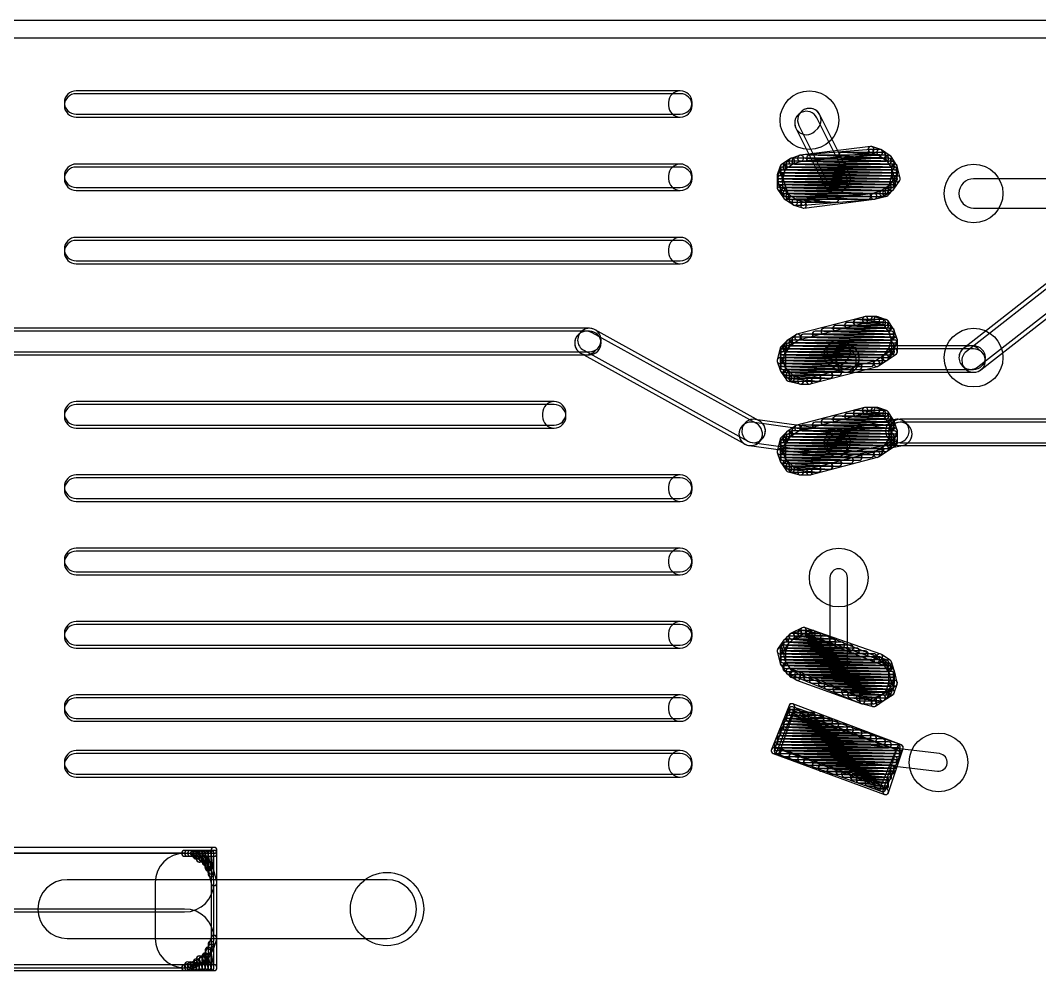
# Model space of a CAD drawing. Extents: x 2.7 to 76.1, y 3.1 to 47.6.
# Drawn here: x 54.76 to 63.59, y 29.2 to 37.43 of the extents above; entities that cross this region are included whole.
import ezdxf

# ---------------------------------------------------------------- set-up
doc = ezdxf.new("R2010")
doc.units = 0

msp = doc.modelspace()

# ---------------------------------------------------------------- linework, layer by layer
for points in [[(64.2874, 37.4301), (24.13, 37.4301, 1), (24.13, 37.27765), (64.2874, 37.27765, 1)], [(60.4774, 36.8205), (55.245, 36.8205, 1), (55.245, 36.61725), (60.4774, 36.61725, 1)], [(60.579025, 36.693475), (60.579025, 36.718875, 1), (60.375775, 36.718875), (60.375775, 36.693475, 1)], [(55.245, 36.59185), (60.4774, 36.59185, 1), (60.4774, 36.7951), (55.245, 36.7951, 1)], [(61.4787, 36.495625), (61.7327, 35.987625, 1), (61.914495, 36.07852), (61.660495, 36.58652, 1)], [(61.52314, 36.63833), (61.49774, 36.61293, 1), (61.641455, 36.469215), (61.666855, 36.494615, 1)], [(61.939895, 36.10392), (61.685895, 36.61192, 1), (61.5041, 36.521025), (61.7581, 36.013025, 1)], [(62.126285, 36.31241), (61.516685, 36.26161, 1), (61.52091, 36.210935), (62.13051, 36.261735, 1)], [(62.125245, 36.3377), (61.515645, 36.2615, 1), (61.52195, 36.211045), (62.13155, 36.287245, 1)], [(62.25709, 36.26164), (61.87609, 36.28704, 1), (61.872705, 36.236305), (62.253705, 36.210905, 1)], [(61.8744, 36.23625), (62.23, 36.23625, 1), (62.23, 36.2871), (61.8744, 36.2871, 1)], [(62.21264, 36.311195), (62.13644, 36.336595, 1), (62.120355, 36.28835), (62.196555, 36.26295, 1)], [(62.2046, 36.3125), (62.1284, 36.3125, 1), (62.1284, 36.26165), (62.2046, 36.26165, 1)], [(62.2949, 36.257425), (62.2187, 36.308225, 1), (62.190495, 36.26592), (62.266695, 36.21512, 1)], [(62.2949, 36.257425), (62.2187, 36.308225, 1), (62.190495, 36.26592), (62.266695, 36.21512, 1)], [(61.428495, 36.232025), (61.352295, 36.181225, 1), (61.3805, 36.13892), (61.4567, 36.18972, 1)], [(61.428495, 36.232025), (61.352295, 36.181225, 1), (61.3805, 36.13892), (61.4567, 36.18972, 1)], [(61.4172, 36.16005), (62.3062, 36.16005, 1), (62.3062, 36.2109), (61.4172, 36.2109, 1)], [(62.306925, 36.185485), (61.417925, 36.210885, 1), (61.41647, 36.16006), (62.30547, 36.13466, 1)], [(61.510755, 36.260395), (61.434555, 36.234995, 1), (61.45064, 36.18675), (61.52684, 36.21215, 1)], [(61.510755, 36.260395), (61.434555, 36.234995, 1), (61.45064, 36.18675), (61.52684, 36.21215, 1)], [(62.30697, 36.210885), (61.46877, 36.236285, 1), (61.467225, 36.18546), (62.305425, 36.16006, 1)], [(61.468, 36.18545), (62.2808, 36.18545, 1), (62.2808, 36.2363), (61.468, 36.2363, 1)], [(62.28174, 36.23628), (61.59594, 36.26168, 1), (61.594055, 36.210865), (62.279855, 36.185465, 1)], [(61.595, 36.21085), (62.2554, 36.21085, 1), (62.2554, 36.2617), (61.595, 36.2617, 1)], [(62.35275, 36.174175), (62.30195, 36.250375, 1), (62.259645, 36.22217), (62.310445, 36.14597, 1)], [(62.35275, 36.174175), (62.30195, 36.250375, 1), (62.259645, 36.22217), (62.310445, 36.14597, 1)], [(60.4774, 36.1855), (55.245, 36.1855, 1), (55.245, 35.98225), (60.4774, 35.98225, 1)], [(55.245, 35.95685), (60.4774, 35.95685, 1), (60.4774, 36.1601), (55.245, 36.1601, 1)], [(60.579025, 36.058475), (60.579025, 36.083875, 1), (60.375775, 36.083875), (60.375775, 36.058475, 1)], [(61.342275, 36.168115), (61.316875, 36.091915, 1), (61.36512, 36.07583), (61.39052, 36.15203, 1)], [(61.34173, 36.16624), (61.31633, 36.06464, 1), (61.365665, 36.052305), (61.391065, 36.153905, 1)], [(62.33225, 36.08389), (61.34165, 36.10929, 1), (61.340345, 36.058455), (62.330945, 36.033055, 1)], [(61.341, 36.05845), (62.3316, 36.05845, 1), (62.3316, 36.1093), (61.341, 36.1093, 1)], [(61.315575, 36.083875), (61.315575, 35.982275, 1), (61.366425, 35.982275), (61.366425, 36.083875, 1)], [(62.332265, 36.13469), (61.367065, 36.16009, 1), (61.36573, 36.109255), (62.33093, 36.083855, 1)], [(62.332265, 36.10929), (61.367065, 36.13469, 1), (61.36573, 36.083855), (62.33093, 36.058455, 1)], [(61.3664, 36.10925), (62.3316, 36.10925, 1), (62.3316, 36.1601), (61.3664, 36.1601, 1)], [(61.3664, 36.08385), (62.3316, 36.08385, 1), (62.3316, 36.1347), (61.3664, 36.1347, 1)], [(62.3316, 36.1347), (61.3664, 36.1347, 1), (61.3664, 36.08385), (62.3316, 36.08385, 1)], [(61.3664, 36.08385), (62.3316, 36.08385, 1), (62.3316, 36.1347), (61.3664, 36.1347, 1)], [(62.332285, 36.16009), (61.392485, 36.18549, 1), (61.39111, 36.134655), (62.33091, 36.109255, 1)], [(61.3918, 36.13465), (62.3062, 36.13465, 1), (62.3062, 36.1855), (61.3918, 36.1855, 1)], [(62.330865, 35.976105), (62.356265, 36.077705, 1), (62.30693, 36.09004), (62.28153, 35.98844, 1)], [(62.381665, 36.06464), (62.356265, 36.16624, 1), (62.30693, 36.153905), (62.33233, 36.052305, 1)], [(62.357025, 36.083875), (62.357025, 36.160075, 1), (62.306175, 36.160075), (62.306175, 36.083875, 1)], [(61.316875, 36.05043), (61.342275, 35.97423, 1), (61.39052, 35.990315), (61.36512, 36.066515, 1)], [(62.306865, 36.05849), (61.341665, 36.08389, 1), (61.34033, 36.033055), (62.30553, 36.007655, 1)], [(62.306865, 36.03309), (61.341665, 36.05849, 1), (61.34033, 36.007655), (62.30553, 35.982255, 1)], [(62.281485, 36.00769), (61.341685, 36.03309, 1), (61.34031, 35.982255), (62.28011, 35.956855, 1)], [(61.341, 36.03305), (62.3316, 36.03305, 1), (62.3316, 36.0839), (61.341, 36.0839, 1)], [(61.341, 36.00765), (62.3062, 36.00765, 1), (62.3062, 36.0585), (61.341, 36.0585, 1)], [(61.341, 35.98225), (62.3062, 35.98225, 1), (62.3062, 36.0331), (61.341, 36.0331, 1)], [(62.32735, 35.96817), (62.37815, 36.04437, 1), (62.335845, 36.072575), (62.285045, 35.996375, 1)], [(63.0174, 35.80445), (65.7352, 35.80445, 1), (65.7352, 36.0585), (63.0174, 36.0585, 1)], [(61.319845, 35.96817), (61.370645, 35.89197, 1), (61.41295, 35.920175), (61.36215, 35.996375, 1)], [(61.342275, 35.97423), (61.367675, 35.89803, 1), (61.41592, 35.914115), (61.39052, 35.990315, 1)], [(62.230745, 35.956885), (61.367145, 35.982285, 1), (61.36565, 35.93146), (62.22925, 35.90606, 1)], [(61.3664, 35.95685), (62.2808, 35.95685, 1), (62.2808, 36.0077), (61.3664, 36.0077, 1)], [(62.256125, 35.982285), (61.367125, 36.007685, 1), (61.36567, 35.95686), (62.25467, 35.93146, 1)], [(61.3664, 35.93145), (62.2554, 35.93145, 1), (62.2554, 35.9823), (61.3664, 35.9823, 1)], [(62.103905, 35.93148), (61.392705, 35.95688, 1), (61.39089, 35.906065), (62.10209, 35.880665, 1)], [(61.3918, 35.90605), (62.23, 35.90605, 1), (62.23, 35.9569), (61.3918, 35.9569, 1)], [(61.377695, 35.88492), (61.453895, 35.83412, 1), (61.4821, 35.876425), (61.4059, 35.927225, 1)], [(61.377695, 35.88492), (61.453895, 35.83412, 1), (61.4821, 35.876425), (61.4059, 35.927225, 1)], [(61.825185, 35.90605), (61.418785, 35.93145, 1), (61.41561, 35.880695), (61.82201, 35.855295, 1)], [(61.4172, 35.88065), (62.103, 35.88065, 1), (62.103, 35.9315), (61.4172, 35.9315, 1)], [(61.54631, 35.829935), (62.15591, 35.880735, 1), (62.151685, 35.93141), (61.542085, 35.88061, 1)], [(61.54735, 35.804645), (62.15695, 35.880845, 1), (62.150645, 35.9313), (61.541045, 35.8551, 1)], [(62.16184, 35.88195), (62.23804, 35.90735, 1), (62.221955, 35.955595), (62.145755, 35.930195, 1)], [(62.159965, 35.881405), (62.261565, 35.906805, 1), (62.24923, 35.95614), (62.14763, 35.93074, 1)], [(62.2441, 35.91032), (62.3203, 35.96112, 1), (62.292095, 36.003425), (62.215895, 35.952625, 1)], [(62.273375, 35.913495), (62.324175, 35.964295, 1), (62.28822, 36.00025), (62.23742, 35.94945, 1)], [(61.4426, 35.85525), (61.8236, 35.85525, 1), (61.8236, 35.9061), (61.4426, 35.9061, 1)], [(61.459955, 35.83115), (61.536155, 35.80575, 1), (61.55224, 35.853995), (61.47604, 35.879395, 1)], [(61.468, 35.82985), (61.5442, 35.82985, 1), (61.5442, 35.8807), (61.468, 35.8807, 1)], [(60.4774, 35.5505), (55.245, 35.5505, 1), (55.245, 35.34725), (60.4774, 35.34725, 1)], [(55.245, 35.32185), (60.4774, 35.32185, 1), (60.4774, 35.5251), (55.245, 35.5251, 1)], [(60.579025, 35.423475), (60.579025, 35.448875, 1), (60.375775, 35.448875), (60.375775, 35.423475, 1)], [(63.742235, 35.224155), (62.929435, 34.589155, 1), (63.05456, 34.42899), (63.86736, 35.06399, 1)], [(63.07996, 34.40359), (63.89276, 35.03859, 1), (63.767635, 35.198755), (62.954835, 34.563755, 1)], [(62.07118, 34.863875), (61.48698, 34.711475, 1), (61.499815, 34.66227), (62.084015, 34.81467, 1)], [(62.07118, 34.863875), (61.48698, 34.711475, 1), (61.499815, 34.66227), (62.084015, 34.81467, 1)], [(62.1792, 34.8647), (62.0776, 34.8647, 1), (62.0776, 34.81385), (62.1792, 34.81385, 1)], [(62.1792, 34.8647), (62.0776, 34.8647, 1), (62.0776, 34.81385), (62.1792, 34.81385, 1)], [(62.23804, 34.837995), (62.16184, 34.863395, 1), (62.145755, 34.81515), (62.221955, 34.78975, 1)], [(62.1538, 34.81385), (62.1792, 34.81385, 1), (62.1792, 34.8647), (62.1538, 34.8647, 1)], [(62.26344, 34.837995), (62.18724, 34.863395, 1), (62.171155, 34.81515), (62.247355, 34.78975, 1)], [(62.26344, 34.837995), (62.18724, 34.863395, 1), (62.171155, 34.81515), (62.247355, 34.78975, 1)], [(61.8236, 34.73765), (62.2808, 34.73765, 1), (62.2808, 34.7885), (61.8236, 34.7885, 1)], [(62.307535, 34.76306), (61.824935, 34.78846, 1), (61.82226, 34.737685), (62.30486, 34.712285, 1)], [(62.28261, 34.788435), (61.92701, 34.813835, 1), (61.923385, 34.76311), (62.278985, 34.73771, 1)], [(61.9252, 34.76305), (62.2554, 34.76305, 1), (62.2554, 34.8139), (61.9252, 34.8139, 1)], [(62.257925, 34.81377), (62.003925, 34.83917, 1), (61.99887, 34.788575), (62.25287, 34.763175, 1)], [(62.0014, 34.78845), (62.23, 34.78845, 1), (62.23, 34.8393), (62.0014, 34.8393, 1)], [(62.32735, 34.751775), (62.27655, 34.827975, 1), (62.234245, 34.79977), (62.285045, 34.72357, 1)], [(62.32735, 34.751775), (62.27655, 34.827975, 1), (62.234245, 34.79977), (62.285045, 34.72357, 1)], [(59.69, 34.7631), (53.6702, 34.7631, 1), (53.6702, 34.55985), (59.69, 34.55985, 1)], [(53.6702, 34.53445), (59.69, 34.53445, 1), (59.69, 34.7377), (53.6702, 34.7377, 1)], [(59.61538, 34.54716), (61.03778, 33.75976, 1), (61.136215, 33.937585), (59.713815, 34.724985, 1)], [(59.61814, 34.73333), (59.59274, 34.70793, 1), (59.736455, 34.564215), (59.761855, 34.589615, 1)], [(61.161615, 33.962985), (59.739215, 34.750385, 1), (59.64078, 34.57256), (61.06318, 33.78516, 1)], [(61.479295, 34.708025), (61.403095, 34.657225, 1), (61.4313, 34.61492), (61.5075, 34.66572, 1)], [(61.479295, 34.708025), (61.403095, 34.657225, 1), (61.4313, 34.61492), (61.5075, 34.66572, 1)], [(62.332415, 34.686885), (61.545015, 34.712285, 1), (61.54338, 34.66146), (62.33078, 34.63606, 1)], [(61.5442, 34.66145), (62.3062, 34.66145, 1), (62.3062, 34.7123), (61.5442, 34.7123, 1)], [(62.307175, 34.71228), (61.646775, 34.73768, 1), (61.64482, 34.686865), (62.30522, 34.661465, 1)], [(61.6458, 34.68685), (62.3062, 34.68685, 1), (62.3062, 34.7377), (61.6458, 34.7377, 1)], [(62.3073, 34.737675), (61.7231, 34.763075, 1), (61.720895, 34.71227), (62.305095, 34.68687, 1)], [(61.722, 34.71225), (62.3062, 34.71225, 1), (62.3062, 34.7631), (61.722, 34.7631, 1)], [(62.35572, 34.669515), (62.33032, 34.745715, 1), (62.282075, 34.72963), (62.307475, 34.65343, 1)], [(62.35572, 34.669515), (62.33032, 34.745715, 1), (62.282075, 34.72963), (62.307475, 34.65343, 1)], [(61.34173, 34.59144), (61.31633, 34.48984, 1), (61.365665, 34.477505), (61.391065, 34.579105, 1)], [(61.39922, 34.65405), (61.34842, 34.60325, 1), (61.384375, 34.567295), (61.435175, 34.618095, 1)], [(61.396045, 34.650175), (61.345245, 34.573975, 1), (61.38755, 34.54577), (61.43835, 34.62197, 1)], [(62.306905, 34.58529), (61.392505, 34.61069, 1), (61.39109, 34.559855), (62.30549, 34.534455, 1)], [(61.3918, 34.55985), (62.3062, 34.55985, 1), (62.3062, 34.6107), (61.3918, 34.6107, 1)], [(61.4172, 34.58525), (62.3062, 34.58525, 1), (62.3062, 34.6361), (61.4172, 34.6361, 1)], [(62.306925, 34.610685), (61.417925, 34.636085, 1), (61.41647, 34.58526), (62.30547, 34.55986, 1)], [(62.306945, 34.636085), (61.443345, 34.661485, 1), (61.44185, 34.61066), (62.30545, 34.58526, 1)], [(61.4426, 34.61065), (62.3316, 34.61065, 1), (62.3316, 34.6615), (61.4426, 34.6615, 1)], [(62.332345, 34.661485), (61.468745, 34.686885, 1), (61.46725, 34.63606), (62.33085, 34.61066, 1)], [(61.468, 34.63605), (62.3316, 34.63605, 1), (62.3316, 34.6869), (61.468, 34.6869, 1)], [(61.767225, 34.449915), (61.843425, 34.399115, 1), (61.95617, 34.56823), (61.87997, 34.61903, 1)], [(61.77714, 34.63173), (61.75174, 34.60633, 1), (61.895455, 34.462615), (61.920855, 34.488015, 1)], [(61.98157, 34.59363), (61.90537, 34.64443, 1), (61.792625, 34.475315), (61.868825, 34.424515, 1)], [(63.0174, 34.6107), (61.9252, 34.6107, 1), (61.9252, 34.40745), (63.0174, 34.40745, 1)], [(61.823575, 34.509075), (61.823575, 34.483675, 1), (62.026825, 34.483675), (62.026825, 34.509075, 1)], [(62.27655, 34.49497), (62.32735, 34.57117, 1), (62.285045, 34.599375), (62.234245, 34.523175, 1)], [(62.33032, 34.57723), (62.35572, 34.65343, 1), (62.307475, 34.669515), (62.282075, 34.593315, 1)], [(62.357025, 34.559875), (62.357025, 34.661475, 1), (62.306175, 34.661475), (62.306175, 34.559875, 1)], [(62.92014, 34.437215), (62.94554, 34.411815, 1), (63.089255, 34.55553), (63.063855, 34.58093, 1)], [(62.281505, 34.55989), (61.367105, 34.58529, 1), (61.36569, 34.534455), (62.28009, 34.509055, 1)], [(62.20537, 34.509085), (61.36717, 34.534485, 1), (61.365625, 34.48366), (62.203825, 34.45826, 1)], [(61.3664, 34.53445), (62.2808, 34.53445, 1), (62.2808, 34.5853), (61.3664, 34.5853, 1)], [(62.2808, 34.5853), (61.3664, 34.5853, 1), (61.3664, 34.53445), (62.2808, 34.53445, 1)], [(61.3664, 34.53445), (62.3062, 34.53445, 1), (62.3062, 34.5853), (61.3664, 34.5853, 1)], [(61.340975, 34.559875), (61.340975, 34.483675, 1), (61.391825, 34.483675), (61.391825, 34.559875, 1)], [(61.3664, 34.50905), (62.2808, 34.50905, 1), (62.2808, 34.5599), (61.3664, 34.5599, 1)], [(62.256125, 34.534485), (61.367125, 34.559885, 1), (61.36567, 34.50906), (62.25467, 34.48366, 1)], [(61.3664, 34.48365), (62.2554, 34.48365, 1), (62.2554, 34.5345), (61.3664, 34.5345, 1)], [(61.9252, 34.38205), (63.0174, 34.38205, 1), (63.0174, 34.5853), (61.9252, 34.5853, 1)], [(62.1933, 34.43712), (62.2695, 34.48792, 1), (62.241295, 34.530225), (62.165095, 34.479425, 1)], [(62.1933, 34.43712), (62.2695, 34.48792, 1), (62.241295, 34.530225), (62.165095, 34.479425, 1)], [(62.2695, 34.48792), (62.3457, 34.53872, 1), (62.317495, 34.581025), (62.241295, 34.530225, 1)], [(61.316875, 34.47563), (61.342275, 34.39943, 1), (61.39052, 34.415515), (61.36512, 34.491715, 1)], [(62.129245, 34.483685), (61.367245, 34.509085, 1), (61.36555, 34.45826), (62.12755, 34.43286, 1)], [(62.027775, 34.45828), (61.367375, 34.48368, 1), (61.36542, 34.432865), (62.02582, 34.407465, 1)], [(61.9517, 34.432875), (61.3675, 34.458275, 1), (61.365295, 34.40747), (61.949495, 34.38207, 1)], [(61.34842, 34.389495), (61.42462, 34.313295, 1), (61.460575, 34.34925), (61.384375, 34.42545, 1)], [(61.3664, 34.45825), (62.2046, 34.45825, 1), (62.2046, 34.5091), (61.3664, 34.5091, 1)], [(61.340975, 34.483675), (61.340975, 34.407475, 1), (61.391825, 34.407475), (61.391825, 34.483675, 1)], [(61.3664, 34.43285), (62.1284, 34.43285, 1), (62.1284, 34.4837), (61.3664, 34.4837, 1)], [(61.3664, 34.40745), (62.0268, 34.40745, 1), (62.0268, 34.4583), (61.3664, 34.4583, 1)], [(61.3664, 34.38205), (61.9506, 34.38205, 1), (61.9506, 34.4329), (61.3664, 34.4329, 1)], [(61.850335, 34.40746), (61.367735, 34.43286, 1), (61.36506, 34.382085), (61.84766, 34.356685, 1)], [(61.345245, 34.39337), (61.396045, 34.31717, 1), (61.43835, 34.345375), (61.38755, 34.421575, 1)], [(61.601415, 34.28127), (62.185615, 34.43367, 1), (62.17278, 34.482875), (61.58858, 34.330475, 1)], [(61.601415, 34.28127), (62.185615, 34.43367, 1), (62.17278, 34.482875), (61.58858, 34.330475, 1)], [(61.77449, 34.38204), (61.39349, 34.40744, 1), (61.390105, 34.356705), (61.771105, 34.331305, 1)], [(61.3918, 34.35665), (61.849, 34.35665, 1), (61.849, 34.4075), (61.3918, 34.4075, 1)], [(61.41103, 34.306605), (61.51263, 34.281205, 1), (61.524965, 34.33054), (61.423365, 34.35594, 1)], [(61.673725, 34.35657), (61.419725, 34.38197, 1), (61.41467, 34.331375), (61.66867, 34.305975, 1)], [(61.4172, 34.33125), (61.7728, 34.33125, 1), (61.7728, 34.3821), (61.4172, 34.3821, 1)], [(61.434555, 34.30715), (61.510755, 34.28175, 1), (61.52684, 34.329995), (61.45064, 34.355395, 1)], [(61.4426, 34.30585), (61.6712, 34.30585, 1), (61.6712, 34.3567), (61.4426, 34.3567, 1)], [(61.5188, 34.28045), (61.595, 34.28045, 1), (61.595, 34.3313), (61.5188, 34.3313, 1)], [(61.5188, 34.28045), (61.595, 34.28045, 1), (61.595, 34.3313), (61.5188, 34.3313, 1)], [(59.3852, 34.1281), (55.245, 34.1281, 1), (55.245, 33.92485), (59.3852, 33.92485, 1)], [(55.245, 33.89945), (59.3852, 33.89945, 1), (59.3852, 34.1027), (55.245, 34.1027, 1)], [(59.486825, 34.001075), (59.486825, 34.026475, 1), (59.283575, 34.026475), (59.283575, 34.001075, 1)], [(62.07118, 34.076475), (61.48698, 33.924075, 1), (61.499815, 33.87487), (62.084015, 34.02727, 1)], [(62.07118, 34.076475), (61.48698, 33.924075, 1), (61.499815, 33.87487), (62.084015, 34.02727, 1)], [(62.1792, 34.0773), (62.0776, 34.0773, 1), (62.0776, 34.02645), (62.1792, 34.02645, 1)], [(62.1792, 34.0773), (62.0776, 34.0773, 1), (62.0776, 34.02645), (62.1792, 34.02645, 1)], [(62.23804, 34.050595), (62.16184, 34.075995, 1), (62.145755, 34.02775), (62.221955, 34.00235, 1)], [(62.1538, 34.02645), (62.1792, 34.02645, 1), (62.1792, 34.0773), (62.1538, 34.0773, 1)], [(62.26344, 34.050595), (62.18724, 34.075995, 1), (62.171155, 34.02775), (62.247355, 34.00235, 1)], [(62.26344, 34.050595), (62.18724, 34.075995, 1), (62.171155, 34.02775), (62.247355, 34.00235, 1)], [(61.8236, 33.95025), (62.2808, 33.95025, 1), (62.2808, 34.0011), (61.8236, 34.0011, 1)], [(62.307535, 33.97566), (61.824935, 34.00106, 1), (61.82226, 33.950285), (62.30486, 33.924885, 1)], [(62.28261, 34.001035), (61.92701, 34.026435, 1), (61.923385, 33.97571), (62.278985, 33.95031, 1)], [(61.9252, 33.97565), (62.2554, 33.97565, 1), (62.2554, 34.0265), (61.9252, 34.0265, 1)], [(62.257925, 34.02637), (62.003925, 34.05177, 1), (61.99887, 34.001175), (62.25287, 33.975775, 1)], [(62.0014, 34.00105), (62.23, 34.00105, 1), (62.23, 34.0519), (62.0014, 34.0519, 1)], [(62.32735, 33.964375), (62.27655, 34.040575, 1), (62.234245, 34.01237), (62.285045, 33.93617, 1)], [(62.32735, 33.964375), (62.27655, 34.040575, 1), (62.234245, 34.01237), (62.285045, 33.93617, 1)], [(61.07311, 33.748), (61.80971, 33.6464, 1), (61.837485, 33.847745), (61.100885, 33.949345, 1)], [(61.04054, 33.94593), (61.01514, 33.92053, 1), (61.158855, 33.776815), (61.184255, 33.802215, 1)], [(61.862885, 33.873145), (61.126285, 33.974745, 1), (61.09851, 33.7734), (61.83511, 33.6718, 1)], [(61.479295, 33.920625), (61.403095, 33.869825, 1), (61.4313, 33.82752), (61.5075, 33.87832, 1)], [(61.479295, 33.920625), (61.403095, 33.869825, 1), (61.4313, 33.82752), (61.5075, 33.87832, 1)], [(62.332345, 33.874085), (61.468745, 33.899485, 1), (61.46725, 33.84866), (62.33085, 33.82326, 1)], [(61.468, 33.84865), (62.3316, 33.84865, 1), (62.3316, 33.8995), (61.468, 33.8995, 1)], [(62.332415, 33.899485), (61.545015, 33.924885, 1), (61.54338, 33.87406), (62.33078, 33.84866, 1)], [(61.5442, 33.87405), (62.3062, 33.87405, 1), (62.3062, 33.9249), (61.5442, 33.9249, 1)], [(62.307175, 33.92488), (61.646775, 33.95028, 1), (61.64482, 33.899465), (62.30522, 33.874065, 1)], [(61.6458, 33.89945), (62.3062, 33.89945, 1), (62.3062, 33.9503), (61.6458, 33.9503, 1)], [(62.3073, 33.950275), (61.7231, 33.975675, 1), (61.720895, 33.92487), (62.305095, 33.89947, 1)], [(61.722, 33.92485), (62.3062, 33.92485, 1), (62.3062, 33.9757), (61.722, 33.9757, 1)], [(62.33798, 33.973905), (61.80458, 33.872305, 1), (61.842615, 33.67264), (62.376015, 33.77424, 1)], [(61.868015, 33.64724), (62.401415, 33.74884, 1), (62.36338, 33.948505), (61.82998, 33.846905, 1)], [(62.454255, 33.92053), (62.428855, 33.94593, 1), (62.28514, 33.802215), (62.31054, 33.776815, 1)], [(62.35572, 33.882115), (62.33032, 33.958315, 1), (62.282075, 33.94223), (62.307475, 33.86603, 1)], [(62.35572, 33.882115), (62.33032, 33.958315, 1), (62.282075, 33.94223), (62.307475, 33.86603, 1)], [(62.33032, 33.78983), (62.35572, 33.86603, 1), (62.307475, 33.882115), (62.282075, 33.805915, 1)], [(63.9826, 33.9757), (62.3824, 33.9757, 1), (62.3824, 33.77245), (63.9826, 33.77245, 1)], [(62.3824, 33.74705), (63.9826, 33.74705, 1), (63.9826, 33.9503), (62.3824, 33.9503, 1)], [(62.357025, 33.772475), (62.357025, 33.874075, 1), (62.306175, 33.874075), (62.306175, 33.772475, 1)], [(61.34173, 33.80404), (61.31633, 33.70244, 1), (61.365665, 33.690105), (61.391065, 33.791705, 1)], [(61.39922, 33.86665), (61.34842, 33.81585, 1), (61.384375, 33.779895), (61.435175, 33.830695, 1)], [(61.396045, 33.862775), (61.345245, 33.786575, 1), (61.38755, 33.75837), (61.43835, 33.83457, 1)], [(62.306905, 33.79789), (61.392505, 33.82329, 1), (61.39109, 33.772455), (62.30549, 33.747055, 1)], [(61.3918, 33.77245), (62.3062, 33.77245, 1), (62.3062, 33.8233), (61.3918, 33.8233, 1)], [(61.4172, 33.79785), (62.3062, 33.79785, 1), (62.3062, 33.8487), (61.4172, 33.8487, 1)], [(62.306925, 33.823285), (61.417925, 33.848685, 1), (61.41647, 33.79786), (62.30547, 33.77246, 1)], [(62.306945, 33.848685), (61.443345, 33.874085, 1), (61.44185, 33.82326), (62.30545, 33.79786, 1)], [(61.4426, 33.82325), (62.3316, 33.82325, 1), (62.3316, 33.8741), (61.4426, 33.8741, 1)], [(62.27655, 33.70757), (62.32735, 33.78377, 1), (62.285045, 33.811975), (62.234245, 33.735775, 1)], [(61.316875, 33.68823), (61.342275, 33.61203, 1), (61.39052, 33.628115), (61.36512, 33.704315, 1)], [(62.281505, 33.77249), (61.367105, 33.79789, 1), (61.36569, 33.747055), (62.28009, 33.721655, 1)], [(62.129245, 33.696285), (61.367245, 33.721685, 1), (61.36555, 33.67086), (62.12755, 33.64546, 1)], [(62.20537, 33.721685), (61.36717, 33.747085, 1), (61.365625, 33.69626), (62.203825, 33.67086, 1)], [(61.3664, 33.74705), (62.2808, 33.74705, 1), (62.2808, 33.7979), (61.3664, 33.7979, 1)], [(62.2808, 33.7979), (61.3664, 33.7979, 1), (61.3664, 33.74705), (62.2808, 33.74705, 1)], [(61.3664, 33.74705), (62.3062, 33.74705, 1), (62.3062, 33.7979), (61.3664, 33.7979, 1)], [(61.340975, 33.772475), (61.340975, 33.696275, 1), (61.391825, 33.696275), (61.391825, 33.772475, 1)], [(61.3664, 33.72165), (62.2808, 33.72165, 1), (62.2808, 33.7725), (61.3664, 33.7725, 1)], [(62.256125, 33.747085), (61.367125, 33.772485, 1), (61.36567, 33.72166), (62.25467, 33.69626, 1)], [(61.3664, 33.69625), (62.2554, 33.69625, 1), (62.2554, 33.7471), (61.3664, 33.7471, 1)], [(61.3664, 33.67085), (62.2046, 33.67085, 1), (62.2046, 33.7217), (61.3664, 33.7217, 1)], [(61.340975, 33.696275), (61.340975, 33.620075, 1), (61.391825, 33.620075), (61.391825, 33.696275, 1)], [(62.1933, 33.64972), (62.2695, 33.70052, 1), (62.241295, 33.742825), (62.165095, 33.692025, 1)], [(62.1933, 33.64972), (62.2695, 33.70052, 1), (62.241295, 33.742825), (62.165095, 33.692025, 1)], [(62.2695, 33.70052), (62.3457, 33.75132, 1), (62.317495, 33.793625), (62.241295, 33.742825, 1)], [(62.027775, 33.67088), (61.367375, 33.69628, 1), (61.36542, 33.645465), (62.02582, 33.620065, 1)], [(61.9517, 33.645475), (61.3675, 33.670875, 1), (61.365295, 33.62007), (61.949495, 33.59467, 1)], [(61.34842, 33.602095), (61.42462, 33.525895, 1), (61.460575, 33.56185), (61.384375, 33.63805, 1)], [(61.3664, 33.64545), (62.1284, 33.64545, 1), (62.1284, 33.6963), (61.3664, 33.6963, 1)], [(61.3664, 33.62005), (62.0268, 33.62005, 1), (62.0268, 33.6709), (61.3664, 33.6709, 1)], [(61.3664, 33.59465), (61.9506, 33.59465, 1), (61.9506, 33.6455), (61.3664, 33.6455, 1)], [(61.850335, 33.62006), (61.367735, 33.64546, 1), (61.36506, 33.594685), (61.84766, 33.569285, 1)], [(61.345245, 33.60597), (61.396045, 33.52977, 1), (61.43835, 33.557975), (61.38755, 33.634175, 1)], [(61.601415, 33.49387), (62.185615, 33.64627, 1), (62.17278, 33.695475), (61.58858, 33.543075, 1)], [(61.601415, 33.49387), (62.185615, 33.64627, 1), (62.17278, 33.695475), (61.58858, 33.543075, 1)], [(61.77449, 33.59464), (61.39349, 33.62004, 1), (61.390105, 33.569305), (61.771105, 33.543905, 1)], [(61.3918, 33.56925), (61.849, 33.56925, 1), (61.849, 33.6201), (61.3918, 33.6201, 1)], [(61.41103, 33.519205), (61.51263, 33.493805, 1), (61.524965, 33.54314), (61.423365, 33.56854, 1)], [(61.673725, 33.56917), (61.419725, 33.59457, 1), (61.41467, 33.543975), (61.66867, 33.518575, 1)], [(61.4172, 33.54385), (61.7728, 33.54385, 1), (61.7728, 33.5947), (61.4172, 33.5947, 1)], [(61.434555, 33.51975), (61.510755, 33.49435, 1), (61.52684, 33.542595), (61.45064, 33.567995, 1)], [(61.4426, 33.51845), (61.6712, 33.51845, 1), (61.6712, 33.5693), (61.4426, 33.5693, 1)], [(61.5188, 33.49305), (61.595, 33.49305, 1), (61.595, 33.5439), (61.5188, 33.5439, 1)], [(61.5188, 33.49305), (61.595, 33.49305, 1), (61.595, 33.5439), (61.5188, 33.5439, 1)], [(60.4774, 33.4931), (55.245, 33.4931, 1), (55.245, 33.28985), (60.4774, 33.28985, 1)], [(55.245, 33.26445), (60.4774, 33.26445, 1), (60.4774, 33.4677), (55.245, 33.4677, 1)], [(60.579025, 33.366075), (60.579025, 33.391475, 1), (60.375775, 33.391475), (60.375775, 33.366075, 1)], [(60.4774, 32.8581), (55.245, 32.8581, 1), (55.245, 32.65485), (60.4774, 32.65485, 1)], [(60.579025, 32.731075), (60.579025, 32.756475, 1), (60.375775, 32.756475), (60.375775, 32.731075, 1)], [(55.245, 32.62945), (60.4774, 32.62945, 1), (60.4774, 32.8327), (55.245, 32.8327, 1)], [(61.925225, 31.816675), (61.925225, 32.604075, 1), (61.772775, 32.604075), (61.772775, 31.816675, 1)], [(60.4774, 32.2231), (55.245, 32.2231, 1), (55.245, 32.01985), (60.4774, 32.01985, 1)], [(60.579025, 32.096075), (60.579025, 32.121475, 1), (60.375775, 32.121475), (60.375775, 32.096075, 1)], [(55.245, 31.99445), (60.4774, 31.99445, 1), (60.4774, 32.1977), (55.245, 32.1977, 1)], [(61.532825, 32.169615), (61.431225, 32.118815, 1), (61.45397, 32.07333), (61.55557, 32.12413, 1)], [(61.53803, 32.14614), (61.43643, 32.12074, 1), (61.448765, 32.071405), (61.550365, 32.096805, 1)], [(61.675375, 32.12115), (61.522975, 32.14655, 1), (61.51462, 32.096395), (61.66702, 32.070995, 1)], [(61.5188, 32.09605), (61.595, 32.09605, 1), (61.595, 32.1469), (61.5188, 32.1469, 1)], [(61.62844, 32.145595), (61.55224, 32.170995, 1), (61.536155, 32.12275), (61.612355, 32.09735, 1)], [(61.6204, 32.1469), (61.5442, 32.1469, 1), (61.5442, 32.09605), (61.6204, 32.09605, 1)], [(62.188825, 31.916405), (61.630025, 32.145005, 1), (61.61077, 32.09794), (62.16957, 31.86934, 1)], [(62.21295, 31.942285), (61.62875, 32.145485, 1), (61.612045, 32.09746), (62.196245, 31.89426, 1)], [(61.370645, 32.059375), (61.319845, 31.983175, 1), (61.36215, 31.95497), (61.41295, 32.03117, 1)], [(61.367675, 32.053315), (61.342275, 31.977115, 1), (61.39052, 31.96103), (61.41592, 32.03723, 1)], [(61.42462, 32.11405), (61.37382, 32.06325, 1), (61.409775, 32.027295), (61.460575, 32.078095, 1)], [(61.42462, 32.11405), (61.37382, 32.06325, 1), (61.409775, 32.027295), (61.460575, 32.078095, 1)], [(61.95175, 32.01987), (61.39295, 32.04527, 1), (61.390645, 31.994475), (61.949445, 31.969075, 1)], [(61.3918, 32.01985), (61.7982, 32.01985, 1), (61.7982, 32.0707), (61.3918, 32.0707, 1)], [(61.875735, 32.04526), (61.393135, 32.07066, 1), (61.39046, 32.019885), (61.87306, 31.994485, 1)], [(61.3918, 31.99445), (61.8744, 31.99445, 1), (61.8744, 32.0453), (61.3918, 32.0453, 1)], [(61.79989, 32.07064), (61.41889, 32.09604, 1), (61.415505, 32.045305), (61.796505, 32.019905, 1)], [(61.4172, 32.04525), (61.7474, 32.04525, 1), (61.7474, 32.0961), (61.4172, 32.0961, 1)], [(61.74951, 32.09601), (61.44471, 32.12141, 1), (61.440485, 32.070735), (61.745285, 32.045335, 1)], [(61.4426, 32.07065), (61.6712, 32.07065, 1), (61.6712, 32.1215), (61.4426, 32.1215, 1)], [(61.31633, 31.962905), (61.34173, 31.861305, 1), (61.391065, 31.87364), (61.365665, 31.97524, 1)], [(62.154615, 31.943685), (61.367215, 31.969085, 1), (61.36558, 31.91826), (62.15298, 31.89286, 1)], [(62.078505, 31.96908), (61.367305, 31.99448, 1), (61.36549, 31.943665), (62.07669, 31.918265, 1)], [(61.3664, 31.96905), (61.9506, 31.96905, 1), (61.9506, 32.0199), (61.3664, 32.0199, 1)], [(62.002415, 31.994475), (61.367415, 32.019875, 1), (61.36538, 31.96907), (62.00038, 31.94367, 1)], [(61.3664, 31.94365), (62.0014, 31.94365, 1), (62.0014, 31.9945), (61.3664, 31.9945, 1)], [(61.340975, 31.969075), (61.340975, 31.867475, 1), (61.391825, 31.867475), (61.391825, 31.969075, 1)], [(61.3664, 31.91825), (62.0776, 31.91825, 1), (62.0776, 31.9691), (61.3664, 31.9691, 1)], [(62.20537, 31.918285), (61.36717, 31.943685, 1), (61.365625, 31.89286), (62.203825, 31.86746, 1)], [(62.230745, 31.892885), (61.367145, 31.918285, 1), (61.36565, 31.86746), (62.22925, 31.84206, 1)], [(61.3664, 31.89285), (62.1538, 31.89285, 1), (62.1538, 31.9437), (61.3664, 31.9437, 1)], [(61.3664, 31.86745), (62.2046, 31.86745, 1), (62.2046, 31.9183), (61.3664, 31.9183, 1)], [(61.3664, 31.84205), (62.23, 31.84205, 1), (62.23, 31.8929), (61.3664, 31.8929, 1)], [(62.256125, 31.867485), (61.367125, 31.892885, 1), (61.36567, 31.84206), (62.25467, 31.81666, 1)], [(61.345245, 31.85337), (61.396045, 31.77717, 1), (61.43835, 31.805375), (61.38755, 31.881575, 1)], [(61.345245, 31.85337), (61.396045, 31.77717, 1), (61.43835, 31.805375), (61.38755, 31.881575, 1)], [(61.3918, 31.81665), (62.2554, 31.81665, 1), (62.2554, 31.8675), (61.3918, 31.8675, 1)], [(62.281525, 31.842085), (61.392525, 31.867485, 1), (61.39107, 31.81666), (62.28007, 31.79126, 1)], [(62.26344, 31.891595), (62.18724, 31.916995, 1), (62.171155, 31.86875), (62.247355, 31.84335, 1)], [(62.2949, 31.888625), (62.2187, 31.939425, 1), (62.190495, 31.89712), (62.266695, 31.84632, 1)], [(62.32735, 31.805375), (62.27655, 31.881575, 1), (62.234245, 31.85337), (62.285045, 31.77717, 1)], [(62.33032, 31.799315), (62.30492, 31.875515, 1), (62.256675, 31.85943), (62.282075, 31.78323, 1)], [(62.306905, 31.81669), (61.392505, 31.84209, 1), (61.39109, 31.791255), (62.30549, 31.765855, 1)], [(61.3918, 31.79125), (62.2808, 31.79125, 1), (62.2808, 31.8421), (61.3918, 31.8421, 1)], [(61.409155, 31.76715), (61.485355, 31.74175, 1), (61.50144, 31.789995), (61.42524, 31.815395, 1)], [(61.4172, 31.76585), (62.3062, 31.76585, 1), (62.3062, 31.8167), (61.4172, 31.8167, 1)], [(62.306925, 31.791285), (61.417925, 31.816685, 1), (61.41647, 31.76586), (62.30547, 31.74046, 1)], [(61.403095, 31.77012), (61.479295, 31.71932, 1), (61.5075, 31.761625), (61.4313, 31.812425, 1)], [(62.3062, 31.7913), (61.4426, 31.7913, 1), (61.4426, 31.74045), (62.3062, 31.74045, 1)], [(61.4426, 31.74045), (62.3062, 31.74045, 1), (62.3062, 31.7913), (61.4426, 31.7913, 1)], [(61.48377, 31.74234), (62.04257, 31.51374, 1), (62.061825, 31.560805), (61.503025, 31.789405, 1)], [(62.30699, 31.765885), (61.49419, 31.791285, 1), (61.492605, 31.74046), (62.305405, 31.71506, 1)], [(61.4934, 31.74045), (62.3062, 31.74045, 1), (62.3062, 31.7913), (61.4934, 31.7913, 1)], [(62.356265, 31.69584), (62.330865, 31.79744, 1), (62.28153, 31.785105), (62.30693, 31.683505, 1)], [(62.331625, 31.689675), (62.331625, 31.791275, 1), (62.280775, 31.791275), (62.280775, 31.689675, 1)], [(61.48471, 31.71658), (62.04351, 31.51338, 1), (62.060885, 31.561165), (61.502085, 31.764365, 1)], [(61.5696, 31.71505), (62.3062, 31.71505, 1), (62.3062, 31.7659), (61.5696, 31.7659, 1)], [(62.307075, 31.74048), (61.570475, 31.76588, 1), (61.56872, 31.715065), (62.30532, 31.689665, 1)], [(62.30714, 31.71508), (61.62134, 31.74048, 1), (61.619455, 31.689665), (62.305255, 31.664265, 1)], [(61.6204, 31.68965), (62.3062, 31.68965, 1), (62.3062, 31.7405), (61.6204, 31.7405, 1)], [(62.307255, 31.689675), (61.697655, 31.715075, 1), (61.69554, 31.66427), (62.30514, 31.63887, 1)], [(61.6966, 31.66425), (62.3062, 31.66425, 1), (62.3062, 31.7151), (61.6966, 31.7151, 1)], [(62.282005, 31.66427), (61.748605, 31.68967, 1), (61.74619, 31.638875), (62.27959, 31.613475, 1)], [(61.7474, 31.63885), (62.3062, 31.63885, 1), (62.3062, 31.6897), (61.7474, 31.6897, 1)], [(62.30492, 31.60543), (62.33032, 31.68163, 1), (62.282075, 31.697715), (62.256675, 31.621515, 1)], [(62.33032, 31.60543), (62.35572, 31.68163, 1), (62.307475, 31.697715), (62.282075, 31.621515, 1)], [(62.28221, 31.63886), (61.82501, 31.66426, 1), (61.822185, 31.613485), (62.279385, 31.588085, 1)], [(61.8236, 31.61345), (62.2808, 31.61345, 1), (62.2808, 31.6643), (61.8236, 31.6643, 1)], [(62.25721, 31.613435), (61.90161, 31.638835, 1), (61.897985, 31.58811), (62.253585, 31.56271, 1)], [(61.8998, 31.58805), (62.2808, 31.58805, 1), (62.2808, 31.6389), (61.8998, 31.6389, 1)], [(62.2323, 31.587995), (61.9529, 31.613395, 1), (61.948295, 31.56275), (62.227695, 31.53735, 1)], [(61.9506, 31.56265), (62.2554, 31.56265, 1), (62.2554, 31.6135), (61.9506, 31.6135, 1)], [(62.247975, 31.544695), (62.298775, 31.595495, 1), (62.26282, 31.63145), (62.21202, 31.58065, 1)], [(62.2441, 31.54152), (62.3203, 31.59232, 1), (62.292095, 31.634625), (62.215895, 31.583825, 1)], [(60.4774, 31.5881), (55.245, 31.5881, 1), (55.245, 31.38485), (60.4774, 31.38485, 1)], [(55.245, 31.35945), (60.4774, 31.35945, 1), (60.4774, 31.5627), (55.245, 31.5627, 1)], [(60.579025, 31.461075), (60.579025, 31.486475, 1), (60.375775, 31.486475), (60.375775, 31.461075, 1)], [(61.41899, 31.495915), (61.26659, 31.114915, 1), (61.313805, 31.09603), (61.466205, 31.47703, 1)], [(62.391395, 31.15465), (61.451595, 31.51025, 1), (61.4336, 31.462695), (62.3734, 31.107095, 1)], [(62.0268, 31.53725), (62.23, 31.53725, 1), (62.23, 31.5881), (62.0268, 31.5881, 1)], [(62.04603, 31.512605), (62.14763, 31.487205, 1), (62.159965, 31.53654), (62.058365, 31.56194, 1)], [(62.0522, 31.51185), (62.1538, 31.51185, 1), (62.1538, 31.5627), (62.0522, 31.5627, 1)], [(62.16184, 31.51315), (62.23804, 31.53855, 1), (62.221955, 31.586795), (62.145755, 31.561395, 1)], [(62.1679, 31.49072), (62.2441, 31.54152, 1), (62.215895, 31.583825), (62.139695, 31.533025, 1)], [(61.418655, 31.469625), (61.291655, 31.114025, 1), (61.33954, 31.09692), (61.46654, 31.45252, 1)], [(61.6989, 31.410195), (61.4195, 31.435595, 1), (61.414895, 31.38495), (61.694295, 31.35955, 1)], [(61.4172, 31.38485), (61.6204, 31.38485, 1), (61.6204, 31.4357), (61.4172, 31.4357, 1)], [(61.6204, 31.4357), (61.4172, 31.4357, 1), (61.4172, 31.38485), (61.6204, 31.38485, 1)], [(61.4172, 31.38485), (61.5696, 31.38485, 1), (61.5696, 31.4357), (61.4172, 31.4357, 1)], [(61.574585, 31.435205), (61.447585, 31.460605, 1), (61.43761, 31.41074), (61.56461, 31.38534, 1)], [(62.390825, 31.15486), (61.451025, 31.48506, 1), (61.43417, 31.437085), (62.37397, 31.106885, 1)], [(61.4426, 31.41025), (61.4934, 31.41025, 1), (61.4934, 31.4611), (61.4426, 31.4611, 1)], [(61.82509, 31.359455), (61.39329, 31.384855, 1), (61.390305, 31.33409), (61.822105, 31.30869, 1)], [(61.901065, 31.334065), (61.393065, 31.359465, 1), (61.39053, 31.30868), (61.89853, 31.28328, 1)], [(61.95175, 31.30867), (61.39295, 31.33407, 1), (61.390645, 31.283275), (61.949445, 31.257875, 1)], [(61.3918, 31.33405), (61.7728, 31.33405, 1), (61.7728, 31.3849), (61.3918, 31.3849, 1)], [(61.3918, 31.30865), (61.8236, 31.30865, 1), (61.8236, 31.3595), (61.3918, 31.3595, 1)], [(61.3918, 31.28325), (61.8998, 31.28325, 1), (61.8998, 31.3341), (61.3918, 31.3341, 1)], [(61.77461, 31.384835), (61.41901, 31.410235, 1), (61.415385, 31.35951), (61.770985, 31.33411, 1)], [(61.4172, 31.35945), (61.6966, 31.35945, 1), (61.6966, 31.4103), (61.4172, 31.4103, 1)], [(62.15459, 31.232485), (61.34179, 31.257885, 1), (61.340205, 31.20706), (62.153005, 31.18166, 1)], [(61.341, 31.20705), (62.103, 31.20705, 1), (62.103, 31.2579), (61.341, 31.2579, 1)], [(62.027775, 31.28328), (61.367375, 31.30868, 1), (61.36542, 31.257865), (62.02582, 31.232465, 1)], [(61.3664, 31.25785), (61.9506, 31.25785, 1), (61.9506, 31.3087), (61.3664, 31.3087, 1)], [(61.3664, 31.23245), (62.0268, 31.23245, 1), (62.0268, 31.2833), (61.3664, 31.2833, 1)], [(62.103875, 31.25788), (61.367275, 31.28328, 1), (61.36552, 31.232465), (62.10212, 31.207065, 1)], [(62.357615, 31.15629), (61.316215, 31.18169, 1), (61.31498, 31.130855), (62.35638, 31.105455, 1)], [(61.3156, 31.13085), (62.2808, 31.13085, 1), (62.2808, 31.1817), (61.3156, 31.1817, 1)], [(62.281485, 31.18169), (61.341685, 31.20709, 1), (61.34031, 31.156255), (62.28011, 31.130855, 1)], [(61.341, 31.18165), (62.1538, 31.18165, 1), (62.1538, 31.2325), (61.341, 31.2325, 1)], [(62.230725, 31.207085), (61.341725, 31.232485, 1), (61.34027, 31.18166), (62.22927, 31.15626, 1)], [(61.341, 31.15625), (62.23, 31.15625, 1), (62.23, 31.2071), (61.341, 31.2071, 1)], [(61.84009, 31.02977), (62.70369, 30.92817, 1), (62.721505, 31.079575), (61.857905, 31.181175, 1)], [(60.4774, 31.1055), (55.245, 31.1055, 1), (55.245, 30.90225), (60.4774, 30.90225, 1)], [(55.245, 30.87685), (60.4774, 30.87685, 1), (60.4774, 31.0801), (55.245, 31.0801, 1)], [(60.579025, 30.978475), (60.579025, 31.003875, 1), (60.375775, 31.003875), (60.375775, 30.978475, 1)], [(61.28141, 31.081615), (62.24661, 30.726015, 1), (62.264185, 30.77373), (61.298985, 31.12933, 1)], [(62.357615, 31.13089), (61.316215, 31.15629, 1), (61.31498, 31.105455), (62.35638, 31.080055, 1)], [(62.357615, 31.10549), (61.316215, 31.13089, 1), (61.31498, 31.080055), (62.35638, 31.054655, 1)], [(61.30696, 31.08156), (62.22136, 30.75136, 1), (62.238635, 30.799185), (61.324235, 31.129385, 1)], [(61.3156, 31.10545), (62.357, 31.10545, 1), (62.357, 31.1563), (61.3156, 31.1563, 1)], [(61.3156, 31.08005), (62.357, 31.08005, 1), (62.357, 31.1309), (61.3156, 31.1309, 1)], [(62.35765, 31.08009), (61.36705, 31.10549, 1), (61.365745, 31.054655), (62.356345, 31.029255, 1)], [(61.3664, 31.05465), (62.357, 31.05465, 1), (62.357, 31.1055), (61.3664, 31.1055, 1)], [(61.4426, 31.02925), (62.357, 31.02925, 1), (62.357, 31.0801), (61.4426, 31.0801, 1)], [(62.332325, 31.054685), (61.443325, 31.080085, 1), (61.44187, 31.02926), (62.33087, 31.00386, 1)], [(62.253365, 30.765255), (62.405765, 31.120855, 1), (62.35903, 31.14089), (62.20663, 30.78529, 1)], [(62.27952, 30.74183), (62.40652, 31.12283, 1), (62.358275, 31.138915), (62.231275, 30.757915, 1)], [(62.33239, 31.029285), (61.51959, 31.054685, 1), (61.518005, 31.00386), (62.330805, 30.97846, 1)], [(61.5188, 31.00385), (62.3316, 31.00385, 1), (62.3316, 31.0547), (61.5188, 31.0547, 1)], [(62.332445, 31.003885), (61.570445, 31.029285, 1), (61.56875, 30.97846), (62.33075, 30.95306, 1)], [(61.5696, 30.97845), (62.3316, 30.97845, 1), (62.3316, 31.0293), (61.5696, 31.0293, 1)], [(62.307175, 30.97848), (61.646775, 31.00388, 1), (61.64482, 30.953065), (62.30522, 30.927665, 1)], [(61.6458, 30.95305), (62.3316, 30.95305, 1), (62.3316, 31.0039), (61.6458, 31.0039, 1)], [(62.307255, 30.953075), (61.697655, 30.978475, 1), (61.69554, 30.92767), (62.30514, 30.90227, 1)], [(61.6966, 30.92765), (62.3062, 30.92765, 1), (62.3062, 30.9785), (61.6966, 30.9785, 1)], [(62.2808, 30.9531), (61.7728, 30.9531, 1), (61.7728, 30.90225), (62.2808, 30.90225, 1)], [(61.7728, 30.90225), (62.3062, 30.90225, 1), (62.3062, 30.9531), (61.7728, 30.9531, 1)], [(62.28229, 30.927655), (61.85049, 30.953055, 1), (61.847505, 30.90229), (62.279305, 30.87689, 1)], [(61.849, 30.90225), (62.2808, 30.90225, 1), (62.2808, 30.9531), (61.849, 30.9531, 1)], [(62.28249, 30.90224), (61.90149, 30.92764, 1), (61.898105, 30.876905), (62.279105, 30.851505, 1)], [(61.8998, 30.87685), (62.2808, 30.87685, 1), (62.2808, 30.9277), (61.8998, 30.9277, 1)], [(62.2577, 30.876795), (61.9783, 30.902195, 1), (61.973695, 30.85155), (62.253095, 30.82615, 1)], [(61.976, 30.85145), (62.2808, 30.85145, 1), (62.2808, 30.9023), (61.976, 30.9023, 1)], [(62.0268, 30.82605), (62.2554, 30.82605, 1), (62.2554, 30.8769), (62.0268, 30.8769, 1)], [(62.258205, 30.85134), (62.029605, 30.87674, 1), (62.02399, 30.826205), (62.25259, 30.800805, 1)], [(62.259575, 30.82575), (62.107175, 30.85115, 1), (62.09882, 30.800995), (62.25122, 30.775595, 1)], [(62.103, 30.80065), (62.2554, 30.80065, 1), (62.2554, 30.8515), (62.103, 30.8515, 1)], [(62.1792, 30.77525), (62.2554, 30.77525, 1), (62.2554, 30.8261), (62.1792, 30.8261, 1)], [(56.1848, 30.2165), (54.356, 30.2165, 1), (54.356, 29.70845), (56.1848, 29.70845, 1)], [(56.4388, 30.2673), (54.4068, 30.2673, 1), (54.4068, 30.21645), (56.4388, 30.21645, 1)], [(56.438825, 29.479875), (56.438825, 29.962475, 1), (55.930775, 29.962475), (55.930775, 29.479875, 1)], [(56.4388, 30.2419), (56.1848, 30.2419, 1), (56.1848, 30.19105), (56.4388, 30.19105, 1)], [(56.1848, 30.19105), (56.261, 30.19105, 1), (56.261, 30.2419), (56.1848, 30.2419, 1)], [(56.2102, 30.19105), (56.2356, 30.19105, 1), (56.2356, 30.2419), (56.2102, 30.2419, 1)], [(56.2356, 30.19105), (56.261, 30.19105, 1), (56.261, 30.2419), (56.2356, 30.2419, 1)], [(56.249625, 30.19373), (56.351225, 30.14293, 1), (56.37397, 30.188415), (56.27237, 30.239215, 1)], [(56.24302, 30.198495), (56.26842, 30.173095, 1), (56.304375, 30.20905), (56.278975, 30.23445, 1)], [(56.263655, 30.2051), (56.289055, 30.1543, 1), (56.33454, 30.177045), (56.30914, 30.227845, 1)], [(56.311825, 30.191075), (56.311825, 30.216475, 1), (56.260975, 30.216475), (56.260975, 30.191075, 1)], [(56.289055, 30.2051), (56.314455, 30.1543, 1), (56.35994, 30.177045), (56.33454, 30.227845, 1)], [(56.337225, 30.165675), (56.337225, 30.216475, 1), (56.286375, 30.216475), (56.286375, 30.165675, 1)], [(56.313075, 30.20843), (56.338475, 30.13223, 1), (56.38672, 30.148315), (56.36132, 30.224515, 1)], [(56.362625, 30.165675), (56.362625, 30.216475, 1), (56.311775, 30.216475), (56.311775, 30.165675, 1)], [(56.339855, 30.1543), (56.390655, 30.0527, 1), (56.43614, 30.075445), (56.38534, 30.177045, 1)], [(56.337665, 30.211485), (56.363065, 30.084485, 1), (56.41293, 30.09446), (56.38753, 30.22146, 1)], [(56.388025, 30.140275), (56.388025, 30.216475, 1), (56.337175, 30.216475), (56.337175, 30.140275, 1)], [(56.36283, 30.212875), (56.38823, 30.035075, 1), (56.438565, 30.04227), (56.413165, 30.22007, 1)], [(56.413425, 30.089475), (56.413425, 30.216475, 1), (56.362575, 30.216475), (56.362575, 30.089475, 1)], [(56.438825, 30.038675), (56.438825, 30.216475, 1), (56.387975, 30.216475), (56.387975, 30.038675, 1)], [(56.464225, 29.225875), (56.464225, 30.241875, 1), (56.413375, 30.241875), (56.413375, 29.225875, 1)], [(56.464225, 29.962475), (56.464225, 30.216475, 1), (56.413375, 30.216475), (56.413375, 29.962475, 1)], [(56.38873, 30.057905), (56.41413, 29.956305, 1), (56.463465, 29.96864), (56.438065, 30.07024, 1)], [(55.1688, 29.47985), (57.9374, 29.47985, 1), (57.9374, 29.9879), (55.1688, 29.9879, 1)], [(54.1782, 29.22585), (56.1848, 29.22585, 1), (56.1848, 29.7339), (54.1782, 29.7339, 1)], [(56.414675, 29.487915), (56.389275, 29.411715, 1), (56.43752, 29.39563), (56.46292, 29.47183, 1)], [(56.464225, 29.225875), (56.464225, 29.479875, 1), (56.413375, 29.479875), (56.413375, 29.225875, 1)], [(56.390655, 29.415045), (56.339855, 29.313445, 1), (56.38534, 29.2907), (56.43614, 29.3923, 1)], [(56.36292, 29.374095), (56.38832, 29.221695, 1), (56.438475, 29.23005), (56.413075, 29.38245, 1)], [(56.413425, 29.225875), (56.413425, 29.378275, 1), (56.362575, 29.378275), (56.362575, 29.225875, 1)], [(56.438825, 29.225875), (56.438825, 29.429075, 1), (56.387975, 29.429075), (56.387975, 29.225875, 1)], [(56.351225, 29.324815), (56.249625, 29.274015, 1), (56.27237, 29.22853), (56.37397, 29.27933, 1)], [(56.287675, 29.29403), (56.313075, 29.21783, 1), (56.36132, 29.233915), (56.33592, 29.310115, 1)], [(56.337225, 29.225875), (56.337225, 29.302075, 1), (56.286375, 29.302075), (56.286375, 29.225875, 1)], [(56.313075, 29.29403), (56.338475, 29.21783, 1), (56.38672, 29.233915), (56.36132, 29.310115, 1)], [(56.362625, 29.225875), (56.362625, 29.302075, 1), (56.311775, 29.302075), (56.311775, 29.225875, 1)], [(56.33793, 29.321305), (56.36333, 29.219705, 1), (56.412665, 29.23204), (56.387265, 29.33364, 1)], [(56.388025, 29.225875), (56.388025, 29.327475, 1), (56.337175, 29.327475), (56.337175, 29.225875, 1)], [(53.8988, 29.20045), (56.4388, 29.20045, 1), (56.4388, 29.2513), (53.8988, 29.2513, 1)], [(56.252955, 29.275395), (56.176755, 29.249995, 1), (56.19284, 29.20175), (56.26904, 29.22715, 1)], [(56.1848, 29.20045), (56.4388, 29.20045, 1), (56.4388, 29.2513), (56.1848, 29.2513, 1)], [(56.19222, 29.233295), (56.21762, 29.207895, 1), (56.253575, 29.24385), (56.228175, 29.26925, 1)], [(56.235625, 29.225875), (56.235625, 29.251275, 1), (56.184775, 29.251275), (56.184775, 29.225875, 1)], [(56.21762, 29.233295), (56.24302, 29.207895, 1), (56.278975, 29.24385), (56.253575, 29.26925, 1)], [(56.261025, 29.225875), (56.261025, 29.251275, 1), (56.210175, 29.251275), (56.210175, 29.225875, 1)], [(56.24302, 29.233295), (56.26842, 29.207895, 1), (56.304375, 29.24385), (56.278975, 29.26925, 1)], [(56.286425, 29.225875), (56.286425, 29.251275, 1), (56.235575, 29.251275), (56.235575, 29.225875, 1)], [(56.235575, 29.251275), (56.235575, 29.225875, 1), (56.286425, 29.225875), (56.286425, 29.251275, 1)], [(56.286425, 29.225875), (56.286425, 29.251275, 1), (56.235575, 29.251275), (56.235575, 29.225875, 1)], [(56.263655, 29.2653), (56.289055, 29.2145, 1), (56.33454, 29.237245), (56.30914, 29.288045, 1)], [(56.311825, 29.225875), (56.311825, 29.276675, 1), (56.260975, 29.276675), (56.260975, 29.225875, 1)]]:
    msp.add_lwpolyline(points, format="xyb", close=True)
for centre, radius in [((61.595, 36.566475), 0.254), ((63.0174, 35.931475), 0.254), ((63.0174, 34.509075), 0.254), ((61.849, 32.604075), 0.254), ((62.7126, 31.003875), 0.254), ((57.9374, 29.733875), 0.3175)]:
    msp.add_circle(centre, radius)

doc.saveas('drawing.dxf')
